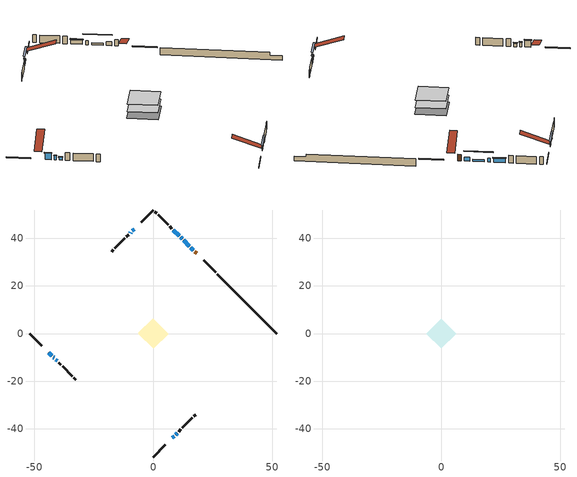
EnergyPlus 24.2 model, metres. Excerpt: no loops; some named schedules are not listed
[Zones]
conditioned space
 floor adiabatic (AdiabaticFloorConstruction): -6.25,0 0,6.25 6.25,0 0,-6.25 z1.15
 floor foundation (Slab1 construction): -6.25,0.22 -0.22,6.25 6.25,-0.22 0.22,-6.25 z-1.17
 wall outside (RimJoist1 construction): 0,-51.94 5.13,-46.81 / -51.94,0 -46.81,-5.13 / 0,51.94 -5.13,46.81 / 26.28,25.66 21.15,30.78 z1.15:1.45
 wall outside (AdiabaticWallConstruction 1): 18.24,33.7 17.54,34.4 z1.15:3.18
 wall outside (AdiabaticWallConstruction): 16.88,35.05 15.85,36.09 / 12.13,39.81 11.54,40.39 z1.15:2.37; -43.9,-8.04 -42.64,-9.3 z1.15:3.18; 15.19,36.75 12.79,39.15 z1.15:1.84; -8.04,43.9 -8.78,43.16 / 8.04,-43.9 8.78,-43.16 z1.15:1.56; 10.89,41.05 8.48,43.46 z1.15:2.5; -9.44,42.5 -9.73,42.21 / 9.44,-42.5 10.05,-41.89 z1.15:2.52; -41.98,-9.96 -41.64,-10.3 z1.15:2.45; -40.99,-10.95 -40.39,-11.55 z1.15:2.09
 wall outside (Wall1 construction): 10.7,-41.24 11.64,-40.3 / -39.74,-12.2 -38.8,-13.14 / -10.38,41.56 -11.32,40.62 / 7.83,44.11 6.89,45.05 z1.15:3.59
 wall outside (Wall2 construction): 12.3,-39.64 16.45,-35.49 / -38.14,-13.8 -33.99,-17.95 / -11.98,39.96 -16.12,35.81 / 6.23,45.71 2.08,49.86 z1.15:3.59
 wall outside (Wall3 construction): 17.1,-34.83 17.87,-34.07 / -33.34,-18.6 -32.57,-19.37 / -16.78,35.16 -17.55,34.39 / 1.43,50.51 0.66,51.28 z1.15:3.59
 wall foundation (FoundationWall1 construction): 26.94,25,-1.17 26.94,25,1.15 49.44,2.5,1.15 49.44,2.5,0.25 51.94,0,0.25 51.94,0,-1.17
 window (WindowConstruction 6): 16.88,35.05 15.85,36.09 z1.15:2.37
 window (WindowConstruction 5): -43.9,-8.04 -42.64,-9.3 z1.15:3.18
 window (WindowConstruction 8): 15.19,36.75 12.79,39.15 z1.15:1.84
 window (WindowConstruction 9): -8.04,43.9 -8.78,43.16 z1.15:1.56
 window (WindowConstruction 10): 8.04,-43.9 8.78,-43.16 z1.15:1.56
 window (WindowConstruction 7): 12.13,39.81 11.55,40.39 z1.15:2.37
 window (WindowConstruction): 10.89,41.05 8.48,43.46 z1.15:2.5
 window (WindowConstruction 1): -9.44,42.5 -9.72,42.22 z1.15:2.52
 window (WindowConstruction 2): 9.44,-42.5 10.05,-41.89 z1.15:2.52
 window (WindowConstruction 3): -41.98,-9.96 -41.64,-10.3 z1.15:2.45
 window (WindowConstruction 4): -40.99,-10.95 -40.39,-11.55 z1.15:2.09
 door (Door): 18.24,33.7 17.54,34.4 z1.15:3.18
 ceiling adiabatic (AdiabaticFloorConstruction): 0,-6.25 6.25,0 0,6.25 -6.25,0 z1.15
attic - vented
 floor to conditioned space (Floor1 construction Reversed): -6.25,0 0,6.25 6.25,0 0,-6.25 z3.59
 roof outside (Roof1 construction): 7.39,-44.55,3.59 1.3,-38.47,6.46 -0.3,-40.07,6.46 5.78,-46.16,3.59; -44.55,-7.39,3.59 -38.47,-1.3,6.46 -40.07,0.3,6.46 -46.16,-5.78,3.59; -7.39,44.55,3.59 -1.3,38.47,6.46 0.3,40.07,6.46 -5.78,46.16,3.59; 18.89,33.04,3.59 12.81,26.96,6.46 14.41,25.36,6.46 20.5,31.44,3.59
shading: -42.5,-9.44 -44.04,-7.9 -44.33,-8.19 -42.79,-9.73 z3.38; 10.92,41.02 17.06,34.88 17.35,35.17 11.21,41.31 z4.48; -10.65,41.29 -6.18,45.76 -6.47,46.05 -10.94,41.58 z4.19; 10.65,-41.29 6.18,-45.76 6.47,-46.05 10.94,-41.58 z4.19; 8.34,43.6 11.03,40.91 11.32,41.2 8.63,43.89 z2.7; -9.87,42.07 -9.29,42.64 -9.59,42.94 -10.16,42.36 z2.72; 10.19,-41.75 9.29,-42.64 9.59,-42.94 10.48,-42.04 z2.72; -41.5,-10.44 -42.13,-9.81 -42.42,-10.11 -41.79,-10.73 z2.65; -40.25,-11.69 -41.13,-10.81 -41.42,-11.1 -40.54,-11.98 z2.29
[Building]
Building 1: Terrain=Suburbs
[Site:Location]
Quebec Intl AP_QC: Latitude {deg}=46.8; Longitude {deg}=-71.38; Time Zone {hr}=-5; Elevation {m}=74; Keep Site Location Information=Yes
[Site:GroundTemperature:Shallow]
0.0108218, -2.24938, -2.43038, -1.3578, 2.94801, 7.23376, 10.9493, 13.303, 13.5029, 11.5886, 7.96783, 3.81355
[Site:WaterMainsTemperature]
Calculation Method=Schedule; Temperature Schedule=mains temperature schedule
[Material] Roughness=Rough; Thermal Absorptance=0.9
Name | Thickness {m} | Conductivity {W/m-K} | Density {kg/m3} | Specific Heat {J/kg-K} | Solar Absorptance | Visible Absorptance
asphalt or fiberglass shingles | 0.00635 | 0.162714 | 1121.4 | 1465.45 | 0.4 | 0.4
ceiling loosefill ins | 0.169333 | 0.0480833 | 16.02 | 1046.75 | 0.7 | 0.7
ceiling stud and cavity | 0.1397 | 0.0757758 | 65.682 | 1177.47 | 0.7 | 0.7
concrete 4.0 in. | 0.1016 | 1.803125 | 2242.8 | 837.4 | 0.7 | 0.7
concrete 8.0 in. | 0.2032 | 1.803125 | 2242.8 | 837.4 | 0.7 | 0.7
door material | 0.04445 | 0.0451087 | 512.64 | 1214.23 | 0.7 | 0.7
floor covering | 0.0127 | 0.0433444 | 54.468 | 1339.84 | 0.6 | 0.6
floor rigid ins; wall rigid ins 1 | 0.512978 | 0.029427 | 32.04 | 1214.23 | 0.7 | 0.7
floor stud and cavity | 0.1397 | 1.75129 | 37.0049 | 1207.88 | 0.7 | 0.7
furniture material conditioned space 1 | 0.1524 | 0.115458 | 640.8 | 1214.23 | 0.6 | 0.6
gypsum board | 0.0127 | 0.160291 | 801 | 837.4 | 0.6 | 0.6
osb sheathing 0.5 in. | 0.0127 | 0.115458 | 512.64 | 1214.23 | 0.7 | 0.7
osb sheathing 0.75 in. | 0.01905 | 0.115458 | 512.64 | 1214.23 | 0.7 | 0.7
osb sheathing 2.0 in. | 0.0508 | 0.115458 | 512.64 | 1214.23 | 0.7 | 0.7
rim joist rigid ins; wall rigid ins | 0.051816 | 0.029427 | 32.04 | 1214.23 | 0.7 | 0.7
rim joist stud and cavity | 0.0508 | 0.0407728 | 125.044 | 1163.47 | 0.6 | 0.6
wall stud and cavity | 0.1397 | 0.15346 | 139.0536 | 1170.24 | 0.7 | 0.7
wall stud and cavity 1 | 0.1397 | 0.172852 | 139.0536 | 1170.24 | 0.7 | 0.7
wall stud and cavity 2 | 0.1397 | 0.486794 | 139.0536 | 1170.24 | 0.7 | 0.7
wall stud and cavity 3 | 0.0889 | 0.380278 | 52.3479 | 1209.89 | 0.7 | 0.7
wall stud and cavity 4 | 0.0889 | 0.391764 | 83.0341 | 1211.67 | 0.7 | 0.7
wood siding | 0.0254 | 0.102417 | 544.68 | 1172.36 | 0.4 | 0.4
wood siding 1; wood siding 2; wood siding 3 | 0.0254 | 0.102417 | 544.68 | 1172.36 | 0.7 | 0.7
[WindowMaterial:SimpleGlazingSystem]
Name | U-Factor {W/m2-K} | Solar Heat Gain Coefficient
WindowMaterial | 2.790737 | 0.63
WindowMaterial 1 | 2.76178 | 0.46
WindowMaterial 2 | 2.78222 | 0.58
WindowMaterial 3 | 2.76689 | 0.49
WindowMaterial 4 | 2.77597 | 0.55
WindowMaterial 5 | 2.82878 | 0.59
WindowMaterial 6 | 2.97357 | 0.62
WindowMaterial 7 | 2.95937 | 0.63
WindowMaterial 8 | 2.77768 | 0.54
WindowMaterial 9 | 2.750991 | 0.41
[Construction]
AdiabaticFloorConstruction: floor stud and cavity, floor rigid ins, osb sheathing 0.75 in., floor covering
AdiabaticWallConstruction: wood siding 2, wall rigid ins 1, wall stud and cavity 3, gypsum board
AdiabaticWallConstruction 1: wood siding 3, wall rigid ins 1, wall stud and cavity 3, gypsum board
Door: door material
Floor1 construction Reversed: gypsum board, ceiling stud and cavity, ceiling loosefill ins
FoundationWall1 construction: concrete 8.0 in.
furniture construction conditioned space 1: furniture material conditioned space 1
PartitionWallConstruction: gypsum board, wall stud and cavity 4, gypsum board
RimJoist1 construction: wood siding 1, rim joist rigid ins, osb sheathing 2.0 in., rim joist stud and cavity
Roof1 construction: asphalt or fiberglass shingles
Slab1 construction: concrete 4.0 in.
Wall1 construction: wood siding, wall rigid ins, osb sheathing 0.5 in., wall stud and cavity, gypsum board
Wall2 construction: wood siding, wall rigid ins, osb sheathing 0.5 in., wall stud and cavity 1, gypsum board
Wall3 construction: wood siding, wall rigid ins, osb sheathing 0.5 in., wall stud and cavity 2, gypsum board
WindowConstruction: WindowMaterial
WindowConstruction 1: WindowMaterial 1
WindowConstruction 10; WindowConstruction 9: WindowMaterial 9
WindowConstruction 2: WindowMaterial 2
WindowConstruction 3: WindowMaterial 3
WindowConstruction 4: WindowMaterial 4
WindowConstruction 5: WindowMaterial 5
WindowConstruction 6: WindowMaterial 6
WindowConstruction 7: WindowMaterial 7
WindowConstruction 8: WindowMaterial 8
[Zone] Multiplier=1; Part of Total Floor Area=Yes
Name | Volume {m3}
attic - vented | 36.335
conditioned space | 390.8
[Space]
Name | Zone | Volume {m3}
attic - vented 1 | attic - vented | 36.335
conditioned space 1 | conditioned space | 390.8
[ZoneInfiltration:EffectiveLeakageArea]
infil attic - vented 1: Zone or Space=attic - vented 1; Schedule=Always On Discrete; Effective Air Leakage Area {cm2}=2881.48; Stack Coefficient=0.000199444; Wind Coefficient=9.54181e-06
[ZoneMixing]
whole house fan mix: Zone or Space=attic - vented; Schedule=Always On Continuous; Design Flow Rate Calculation Method=Flow/Zone; Design Flow Rate {m3/s}=0; Source Zone or Space=conditioned space
[SurfaceProperty:ExposedFoundationPerimeter]
Slab1: Exposed Perimeter Calculation Method=TotalExposedPerimeter; Total Exposed Perimeter {m}=35.358
[InternalMass] Zone or ZoneList=conditioned space; Space or SpaceList=conditioned space 1
Name | Construction | Surface Area {m2}
furniture mass conditioned space 1 | furniture construction conditioned space 1 | 62.4162
partition wall mass | PartitionWallConstruction | 156.04
[Lights]
interior lighting: Zone or ZoneList or Space or SpaceList=conditioned space 1; Schedule=interior lighting schedule; Design Level Calculation Method=LightingLevel; Lighting Level {W}=343.2; Return Air Fraction=0; Fraction Radiant=0.6; Fraction Visible=0.2; Fraction Replaceable=1
[People]
occupants: Zone or ZoneList or Space or SpaceList=conditioned space 1; Number of People Schedule=occupants schedule; Number of People Calculation Method=People; Number of People=3; Fraction Radiant=0.314171; Sensible Heat Fraction=0.56303; Activity Level Schedule=occupants activity schedule; Carbon Dioxide Generation Rate {m3/s-W}=0; Enable ASHRAE 55 Comfort Warnings=No; Mean Radiant Temperature Calculation Type=EnclosureAveraged
[ElectricEquipment] Zone or ZoneList or Space or SpaceList=conditioned space 1; Design Level Calculation Method=EquipmentLevel
Name | Schedule | Design Level {W} | Fraction Latent | Fraction Radiant | Fraction Lost
clothes dryer | clothes dryer schedule | 140.772 | 0.015 | 0.081 | 0.85
clothes washer | clothes washer schedule | 32.1985 | 0.03 | 0.162 | 0.7
cooking range | cooking range schedule | 215.147 | 0.08 | 0.432 | 0.2
dishwasher | dishwasher schedule | 66.8632 | 0.3 | 0.18 | 0.4
fridge | fridge schedule | 72.9452 | 0 | 0.6 | 0
mech vent bath fan 0 | mech vent bath fan 0 schedule | 50.2 | 0 | 0 | 1
mech vent bath fan 1 | mech vent bath fan 1 schedule | 50.2 | 0 | 0 | 1
mech vent house fan | mech vent house fan schedule | 19.9167 | 0 | 0 | 0.5
mech vent house fan cfis | mech vent house fan cfis schedule | 0 | 0 | 0 | 0
mech vent range fan 0 | mech vent range fan 0 schedule | 57 | 0 | 0 | 1
misc plug loads | misc plug loads schedule | 494.7 | 0.045 | 0.513 | 0.1
whole house fan | Always On Discrete | 0 | 0 | 0 | 1
[OtherEquipment] Zone or ZoneList or Space or SpaceList=conditioned space 1; Design Level Calculation Method=EquipmentLevel
Name | Fuel Type | Schedule | Design Level {W} | Fraction Latent | Fraction Radiant | Fraction Lost
clothes dryer 1 | Electricity | clothes dryer schedule | 0 | 0.015 | 0.081 | 0.85
cooking range 1 | Electricity | cooking range schedule | 0 | 0.08 | 0.432 | 0.2
general water use latent | None | general water use schedule | 62.594 | 1 | 0 | 0
general water use sensible | None | general water use schedule | -61.6891 | 0 | 0.6 | 0
mech vent house fan latent load | None | Always On Discrete | 0 | 1 | 0 | 0
mech vent house fan sensible load | None | Always On Discrete | 0 | 0 | 0 | 0
water heater energy adjustment1 | Electricity | Always On Discrete | 0.01 | 0 | 0 | 1
[ZoneInfiltration:DesignFlowRate] Zone or ZoneList or Space or SpaceList=conditioned space 1; Schedule=Always On Discrete; Design Flow Rate Calculation Method=Flow/Zone; Design Flow Rate {m3/s}=0
infil flow; natural vent flow; whole house fan flow
[ZoneControl:Thermostat]
conditioned space Thermostat: Zone or ZoneList=conditioned space; Control Type Schedule=conditioned space Thermostat Schedule; Control 1=conditioned space temperature setpoint; Temperature Difference Between Cutout And Setpoint {deltaC}=0
[ZoneHVAC:Baseboard:Convective:Electric]
electric baseboard: Availability Schedule=Always On Discrete; Heating Design Capacity {W}=23722.1; Efficiency=1
[Zone equipment]
conditioned space: electric baseboard
[Foundation:Kiva]
Foundation Kiva 1: Initial Indoor Air Temperature {C}=18; Wall Height Above Grade {m}=1.14998; Wall Depth Below Slab {m}=0.2032
[Foundation:Kiva:Settings]
Soil Conductivity {W/m-K}=0.849921; Soil Density {kg/m3}=1842.3; Soil Specific Heat {J/kg-K}=418.7; Ground Solar Absorptivity=0.9; Ground Thermal Absorptivity=0.9; Ground Surface Roughness {m}=0.03; Far-Field Width {m}=40; Deep-Ground Boundary Condition=ZeroFlux; Deep-Ground Depth {m}=40; Minimum Cell Dimension {m}=0.2; Maximum Cell Growth Coefficient=3; Simulation Timestep=Timestep
[Exterior:Lights]
exterior lighting: Schedule=exterior lighting schedule; Design Level {W}=75.6
[EnergyManagementSystem:GlobalVariable]
infil_program_Qfan
infil_program_Qinf
natural_vent_program_Qnv
natural_vent_program_Qwhf
[EnergyManagementSystem:Sensor]
Name | Output:Variable or Output:Meter Index Key | Output:Variable or Output:Meter
airflow_gain | infil flow | Infiltration Sensible Heat Gain Energy
airflow_gain_1 | natural vent flow | Infiltration Sensible Heat Gain Energy
airflow_gain_2 | whole house fan flow | Infiltration Sensible Heat Gain Energy
airflow_loss | infil flow | Infiltration Sensible Heat Loss Energy
airflow_loss_1 | natural vent flow | Infiltration Sensible Heat Loss Energy
airflow_loss_2 | whole house fan flow | Infiltration Sensible Heat Loss Energy
clg_load_cond |  | Cooling:EnergyTransfer:Zone:CONDITIONED SPACE
clg_sp_s; clg_sp_s_1 | cooling setpoint | Schedule Value
clothes_dryer_exhaust_0_sch_s | clothes dryer exhaust 0 schedule | Schedule Value
conditioned_space_clg_unmet_s | conditioned space | Zone Cooling Setpoint Not Met Time
conditioned_space_htg_unmet_s | conditioned space | Zone Heating Setpoint Not Met Time
cool_season | cooling season schedule | Schedule Value
fridge_tin_s | conditioned space | Zone Mean Air Temperature
htg_load_cond |  | Heating:EnergyTransfer:Zone:CONDITIONED SPACE
htg_sp_s; htg_sp_s_1 | heating setpoint | Schedule Value
ig_ee_conv | clothes dryer | Electric Equipment Convective Heating Energy
ig_ee_conv_2 | cooking range | Electric Equipment Convective Heating Energy
ig_ee_conv_4 | fridge | Electric Equipment Convective Heating Energy
ig_ee_conv_5 | misc plug loads | Electric Equipment Convective Heating Energy
ig_ee_conv_6 | whole house fan | Electric Equipment Convective Heating Energy
ig_ee_rad | clothes dryer | Electric Equipment Radiant Heating Energy
ig_ee_rad_2 | cooking range | Electric Equipment Radiant Heating Energy
ig_ee_rad_4 | fridge | Electric Equipment Radiant Heating Energy
ig_ee_rad_5 | misc plug loads | Electric Equipment Radiant Heating Energy
ig_ee_rad_6 | whole house fan | Electric Equipment Radiant Heating Energy
ig_lgt_conv | interior lighting | Lights Convective Heating Energy
ig_lgt_rad | interior lighting | Lights Radiant Heating Energy
ig_lgt_vis | interior lighting | Lights Visible Radiation Heating Energy
ig_oe_conv | clothes dryer 1 | Other Equipment Convective Heating Energy
ig_oe_conv_1 | cooking range 1 | Other Equipment Convective Heating Energy
ig_oe_conv_2 | general water use latent | Other Equipment Convective Heating Energy
ig_oe_conv_3 | general water use sensible | Other Equipment Convective Heating Energy
ig_oe_conv_4 | water heater energy adjustment1 | Other Equipment Convective Heating Energy
ig_oe_rad | clothes dryer 1 | Other Equipment Radiant Heating Energy
ig_oe_rad_1 | cooking range 1 | Other Equipment Radiant Heating Energy
ig_oe_rad_2 | general water use latent | Other Equipment Radiant Heating Energy
ig_oe_rad_3 | general water use sensible | Other Equipment Radiant Heating Energy
ig_oe_rad_4 | water heater energy adjustment1 | Other Equipment Radiant Heating Energy
ig_ppl_conv | occupants | People Convective Heating Energy
ig_ppl_rad | occupants | People Radiant Heating Energy
im_conv | furniture mass conditioned space 1 | Surface Inside Face Convection Heat Gain Energy
im_conv_1 | partition wall mass | Surface Inside Face Convection Heat Gain Energy
im_ig | furniture mass conditioned space 1 | Surface Inside Face Internal Gains Radiation Heat Gain Energy
im_ig_1 | partition wall mass | Surface Inside Face Internal Gains Radiation Heat Gain Energy
im_lgt | furniture mass conditioned space 1 | Surface Inside Face Lights Radiation Heat Gain Energy
im_lgt_1 | partition wall mass | Surface Inside Face Lights Radiation Heat Gain Energy
im_sol | furniture mass conditioned space 1 | Surface Inside Face Solar Radiation Heat Gain Energy
im_sol_1 | partition wall mass | Surface Inside Face Solar Radiation Heat Gain Energy
im_surf | furniture mass conditioned space 1 | Surface Inside Face Net Surface Thermal Radiation Heat Gain Energy
im_surf_1 | partition wall mass | Surface Inside Face Net Surface Thermal Radiation Heat Gain Energy
mech_vent_bath_fan_0_sch_s | mech vent bath fan 0 schedule | Schedule Value
mech_vent_bath_fan_1_sch_s | mech vent bath fan 1 schedule | Schedule Value
mech_vent_range_fan_0_sch_s | mech vent range fan 0 schedule | Schedule Value
mv_conv | mech vent bath fan 0 | Electric Equipment Convective Heating Energy
mv_conv_1 | mech vent bath fan 1 | Electric Equipment Convective Heating Energy
mv_conv_2 | mech vent house fan | Electric Equipment Convective Heating Energy
mv_conv_3 | mech vent house fan cfis | Electric Equipment Convective Heating Energy
mv_conv_4 | mech vent range fan 0 | Electric Equipment Convective Heating Energy
mv_conv_5 | mech vent house fan latent load | Other Equipment Convective Heating Energy
mv_conv_6 | mech vent house fan sensible load | Other Equipment Convective Heating Energy
mv_rad | mech vent bath fan 0 | Electric Equipment Radiant Heating Energy
mv_rad_1 | mech vent bath fan 1 | Electric Equipment Radiant Heating Energy
mv_rad_2 | mech vent house fan | Electric Equipment Radiant Heating Energy
mv_rad_3 | mech vent house fan cfis | Electric Equipment Radiant Heating Energy
mv_rad_4 | mech vent range fan 0 | Electric Equipment Radiant Heating Energy
mv_rad_5 | mech vent house fan latent load | Other Equipment Radiant Heating Energy
mv_rad_6 | mech vent house fan sensible load | Other Equipment Radiant Heating Energy
natural_vent_s | natural vent schedule | Schedule Value
out_pb_s |  | Site Outdoor Air Barometric Pressure
out_wt_s |  | Site Outdoor Air Humidity Ratio
site_vw_s |  | Site Wind Speed
ss_back_out | Window1 | Surface Window Shortwave from Zone Back Out Window Heat Transfer Rate
ss_back_out_1 | Window10 | Surface Window Shortwave from Zone Back Out Window Heat Transfer Rate
ss_back_out_10 | Window9 | Surface Window Shortwave from Zone Back Out Window Heat Transfer Rate
ss_back_out_2 | Window11 | Surface Window Shortwave from Zone Back Out Window Heat Transfer Rate
ss_back_out_3 | Window13 | Surface Window Shortwave from Zone Back Out Window Heat Transfer Rate
ss_back_out_4 | Window14 | Surface Window Shortwave from Zone Back Out Window Heat Transfer Rate
ss_back_out_5 | Window3 | Surface Window Shortwave from Zone Back Out Window Heat Transfer Rate
ss_back_out_6 | Window4 | Surface Window Shortwave from Zone Back Out Window Heat Transfer Rate
ss_back_out_7 | Window6 | Surface Window Shortwave from Zone Back Out Window Heat Transfer Rate
ss_back_out_8 | Window7 | Surface Window Shortwave from Zone Back Out Window Heat Transfer Rate
ss_back_out_9 | Window8 | Surface Window Shortwave from Zone Back Out Window Heat Transfer Rate
ss_conv | Door1 | Surface Inside Face Convection Heat Gain Energy
ss_conv_1 | Window1 | Surface Inside Face Convection Heat Gain Energy
ss_conv_10 | Window8 | Surface Inside Face Convection Heat Gain Energy
ss_conv_11 | Window9 | Surface Inside Face Convection Heat Gain Energy
ss_conv_2 | Window10 | Surface Inside Face Convection Heat Gain Energy
ss_conv_3 | Window11 | Surface Inside Face Convection Heat Gain Energy
ss_conv_4 | Window13 | Surface Inside Face Convection Heat Gain Energy
ss_conv_5 | Window14 | Surface Inside Face Convection Heat Gain Energy
ss_conv_6 | Window3 | Surface Inside Face Convection Heat Gain Energy
ss_conv_7 | Window4 | Surface Inside Face Convection Heat Gain Energy
ss_conv_8 | Window6 | Surface Inside Face Convection Heat Gain Energy
ss_conv_9 | Window7 | Surface Inside Face Convection Heat Gain Energy
ss_ig | Door1 | Surface Inside Face Internal Gains Radiation Heat Gain Energy
ss_ig_1 | Window1 | Surface Inside Face Internal Gains Radiation Heat Gain Energy
ss_ig_10 | Window8 | Surface Inside Face Internal Gains Radiation Heat Gain Energy
ss_ig_11 | Window9 | Surface Inside Face Internal Gains Radiation Heat Gain Energy
ss_ig_2 | Window10 | Surface Inside Face Internal Gains Radiation Heat Gain Energy
ss_ig_3 | Window11 | Surface Inside Face Internal Gains Radiation Heat Gain Energy
ss_ig_4 | Window13 | Surface Inside Face Internal Gains Radiation Heat Gain Energy
ss_ig_5 | Window14 | Surface Inside Face Internal Gains Radiation Heat Gain Energy
ss_ig_6 | Window3 | Surface Inside Face Internal Gains Radiation Heat Gain Energy
ss_ig_7 | Window4 | Surface Inside Face Internal Gains Radiation Heat Gain Energy
ss_ig_8 | Window6 | Surface Inside Face Internal Gains Radiation Heat Gain Energy
ss_ig_9 | Window7 | Surface Inside Face Internal Gains Radiation Heat Gain Energy
ss_lgt | Door1 | Surface Inside Face Lights Radiation Heat Gain Energy
ss_sol | Door1 | Surface Inside Face Solar Radiation Heat Gain Energy
ss_surf | Door1 | Surface Inside Face Net Surface Thermal Radiation Heat Gain Energy
ss_surf_1 | Window1 | Surface Inside Face Net Surface Thermal Radiation Heat Gain Energy
ss_surf_10 | Window8 | Surface Inside Face Net Surface Thermal Radiation Heat Gain Energy
ss_surf_11 | Window9 | Surface Inside Face Net Surface Thermal Radiation Heat Gain Energy
ss_surf_2 | Window10 | Surface Inside Face Net Surface Thermal Radiation Heat Gain Energy
ss_surf_3 | Window11 | Surface Inside Face Net Surface Thermal Radiation Heat Gain Energy
ss_surf_4 | Window13 | Surface Inside Face Net Surface Thermal Radiation Heat Gain Energy
ss_surf_5 | Window14 | Surface Inside Face Net Surface Thermal Radiation Heat Gain Energy
ss_surf_6 | Window3 | Surface Inside Face Net Surface Thermal Radiation Heat Gain Energy
ss_surf_7 | Window4 | Surface Inside Face Net Surface Thermal Radiation Heat Gain Energy
ss_surf_8 | Window6 | Surface Inside Face Net Surface Thermal Radiation Heat Gain Energy
ss_surf_9 | Window7 | Surface Inside Face Net Surface Thermal Radiation Heat Gain Energy
ss_trans_in | Window1 | Surface Window Transmitted Solar Radiation Rate
ss_trans_in_1 | Window10 | Surface Window Transmitted Solar Radiation Rate
ss_trans_in_10 | Window9 | Surface Window Transmitted Solar Radiation Rate
ss_trans_in_2 | Window11 | Surface Window Transmitted Solar Radiation Rate
ss_trans_in_3 | Window13 | Surface Window Transmitted Solar Radiation Rate
ss_trans_in_4 | Window14 | Surface Window Transmitted Solar Radiation Rate
ss_trans_in_5 | Window3 | Surface Window Transmitted Solar Radiation Rate
ss_trans_in_6 | Window4 | Surface Window Transmitted Solar Radiation Rate
ss_trans_in_7 | Window6 | Surface Window Transmitted Solar Radiation Rate
ss_trans_in_8 | Window7 | Surface Window Transmitted Solar Radiation Rate
ss_trans_in_9 | Window8 | Surface Window Transmitted Solar Radiation Rate
ss_trans_out | Window1 | Surface Inside Face Initial Transmitted Diffuse Transmitted Out Window Solar Radiation Rate
ss_trans_out_1 | Window10 | Surface Inside Face Initial Transmitted Diffuse Transmitted Out Window Solar Radiation Rate
ss_trans_out_10 | Window9 | Surface Inside Face Initial Transmitted Diffuse Transmitted Out Window Solar Radiation Rate
ss_trans_out_2 | Window11 | Surface Inside Face Initial Transmitted Diffuse Transmitted Out Window Solar Radiation Rate
ss_trans_out_3 | Window13 | Surface Inside Face Initial Transmitted Diffuse Transmitted Out Window Solar Radiation Rate
ss_trans_out_4 | Window14 | Surface Inside Face Initial Transmitted Diffuse Transmitted Out Window Solar Radiation Rate
ss_trans_out_5 | Window3 | Surface Inside Face Initial Transmitted Diffuse Transmitted Out Window Solar Radiation Rate
ss_trans_out_6 | Window4 | Surface Inside Face Initial Transmitted Diffuse Transmitted Out Window Solar Radiation Rate
ss_trans_out_7 | Window6 | Surface Inside Face Initial Transmitted Diffuse Transmitted Out Window Solar Radiation Rate
ss_trans_out_8 | Window7 | Surface Inside Face Initial Transmitted Diffuse Transmitted Out Window Solar Radiation Rate
ss_trans_out_9 | Window8 | Surface Inside Face Initial Transmitted Diffuse Transmitted Out Window Solar Radiation Rate
s_conv | Floor1 | Surface Inside Face Convection Heat Gain Energy
s_conv_1 | FoundationWall1 | Surface Inside Face Convection Heat Gain Energy
s_conv_10 | Wall1:225 | Surface Inside Face Convection Heat Gain Energy
s_conv_11 | Wall1:315 | Surface Inside Face Convection Heat Gain Energy
s_conv_12 | Wall1:45 | Surface Inside Face Convection Heat Gain Energy
s_conv_13 | Wall2:135 | Surface Inside Face Convection Heat Gain Energy
s_conv_14 | Wall2:225 | Surface Inside Face Convection Heat Gain Energy
s_conv_15 | Wall2:315 | Surface Inside Face Convection Heat Gain Energy
s_conv_16 | Wall2:45 | Surface Inside Face Convection Heat Gain Energy
s_conv_17 | Wall3:135 | Surface Inside Face Convection Heat Gain Energy
s_conv_18 | Wall3:225 | Surface Inside Face Convection Heat Gain Energy
s_conv_19 | Wall3:315 | Surface Inside Face Convection Heat Gain Energy
s_conv_2 | inferred conditioned ceiling | Surface Inside Face Convection Heat Gain Energy
s_conv_20 | Wall3:45 | Surface Inside Face Convection Heat Gain Energy
s_conv_3 | inferred conditioned floor | Surface Inside Face Convection Heat Gain Energy
s_conv_4 | RimJoist1:135 | Surface Inside Face Convection Heat Gain Energy
s_conv_5 | RimJoist1:225 | Surface Inside Face Convection Heat Gain Energy
s_conv_6 | RimJoist1:315 | Surface Inside Face Convection Heat Gain Energy
s_conv_7 | RimJoist1:45 | Surface Inside Face Convection Heat Gain Energy
s_conv_8 | Slab1 | Surface Inside Face Convection Heat Gain Energy
s_conv_9 | Wall1:135 | Surface Inside Face Convection Heat Gain Energy
